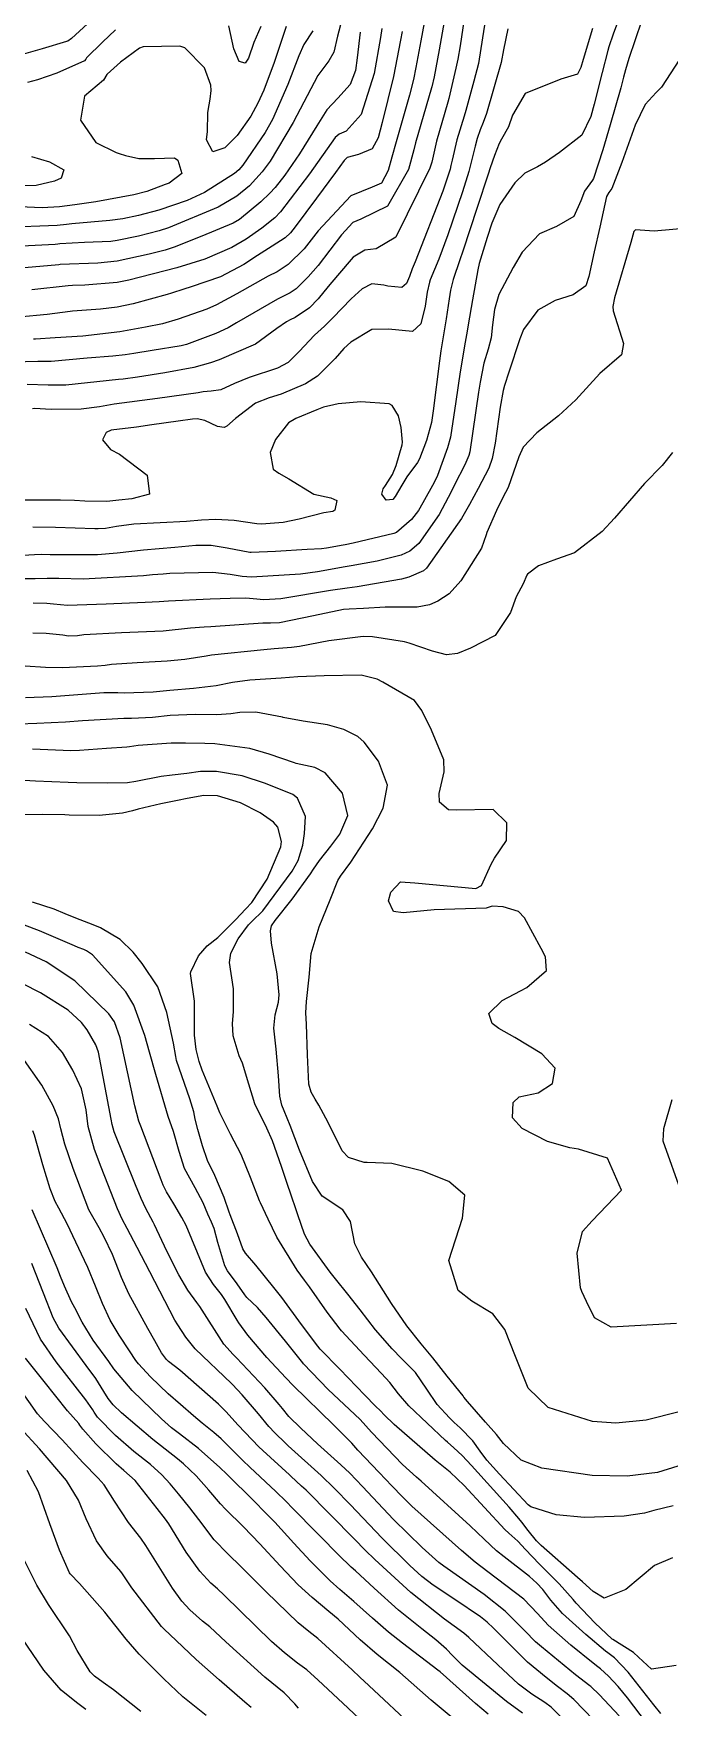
# Model space of a CAD drawing. Header units: feet. Extents: x 1313709 to 1317500, y 405869 to 411659.
# Drawn here: x 1315998.6 to 1316147.8, y 407965.1 to 408357.8 of the extents above; entities that cross this region are included whole.
import ezdxf

# ---------------------------------------------------------------- set-up
doc = ezdxf.new("R2010")
doc.units = ezdxf.units.FT
doc.layers.add('C-TOPO-MAJR', color=32, linetype='CONTINUOUS')

msp = doc.modelspace()

# ---------------------------------------------------------------- linework, layer by layer
at = {"layer": 'C-TOPO-MAJR'}
for points in [[(1316101.52, 408374.44), (1316098.63, 408354.89), (1316098.11, 408351.74), (1316097.68, 408349.63), (1316096.01, 408342.51), (1316095.77, 408341.71), (1316093.11, 408332.49), (1316092.01, 408327.62), (1316091.59, 408326.18), (1316083.61, 408309.99), (1316078.98, 408307.25), (1316076.32, 408306.98), (1316073.57, 408305.31), (1316069.93, 408300.99), (1316067.73, 408298.43), (1316065.34, 408295.56), (1316063.32, 408293.4), (1316059.97, 408291.18), (1316058.79, 408290.58), (1316057.97, 408290.15), (1316055.66, 408288.57), (1316050.68, 408284.92), (1316042.15, 408281.19), (1316040.11, 408280.5), (1316036.23, 408279.43), (1316029.43, 408278.16), (1316023.01, 408277.2), (1316019.64, 408276.73), (1316018.54, 408276.59), (1316006.21, 408275.3), (1316002, 408275.25), (1315997.09, 408275.43)], [(1316092.23, 408371.35), (1316089.41, 408356.1), (1316088.26, 408349.83), (1316087.7, 408347), (1316086.77, 408343.32), (1316083.63, 408332.38), (1316082.67, 408328.81), (1316081.78, 408325.61), (1316080.19, 408322.7), (1316078.06, 408321.71), (1316072.99, 408319.68), (1316065.39, 408311.49), (1316062.04, 408307.24), (1316058.35, 408303.57), (1316055.73, 408301.88), (1316053.65, 408300.83), (1316046.26, 408296.71), (1316041.49, 408294.1), (1316039.25, 408293.13), (1316032.5, 408290.73), (1316028.89, 408289.7), (1316024.87, 408288.86), (1316018.88, 408287.8), (1316010.14, 408286.8), (1316003.67, 408286.4), (1315999.03, 408286.11), (1315998.58, 408286.07)], [(1316072.6, 408367.59), (1316069.88, 408357.18), (1316069.01, 408353.41), (1316067.84, 408351.34), (1316065.27, 408347.93), (1316059.5, 408336.93), (1316054.11, 408327.84), (1316052.24, 408325.3), (1316049.28, 408322.08), (1316046.3, 408319.59), (1316041.93, 408317.05), (1316030.26, 408312.2), (1316028.06, 408311.49), (1316023.21, 408310.26), (1316018.23, 408309.19), (1316016.71, 408309.01), (1316010.59, 408308.74), (1316004.77, 408308.41), (1316004.34, 408308.35), (1316003.64, 408308.28), (1315995.84, 408307.9)], [(1316105.79, 408368.79), (1316103.15, 408351.75), (1316102.95, 408350.76), (1316101.85, 408346.62), (1316100, 408339.74), (1316099.58, 408338.42), (1316097.9, 408332.83), (1316096.79, 408328.08), (1316096.5, 408326.78), (1316096.31, 408325.99), (1316095.81, 408324.29), (1316094.57, 408320.83), (1316088.11, 408304.22), (1316087.43, 408302.57), (1316086.75, 408300.75), (1316086.1, 408299.15), (1316084.99, 408298.21), (1316081.68, 408298.54), (1316080.76, 408298.75), (1316077.97, 408299.03), (1316075.67, 408297.92), (1316073.11, 408295.52), (1316068.84, 408291.07), (1316066.82, 408289.09), (1316064.5, 408287.04), (1316060.87, 408283.2), (1316058.33, 408280.64), (1316055.82, 408279.28), (1316049.18, 408277.09), (1316045.71, 408275.65), (1316042.54, 408274.18), (1316040.24, 408273.89), (1316038.38, 408273.71), (1316037.18, 408273.48), (1316027.65, 408272.14), (1316017.49, 408270.8), (1316014.07, 408270.23), (1316009.77, 408269.68), (1316002.72, 408269.6), (1315998.86, 408269.81), (1315998.34, 408269.77)], [(1316095.39, 408363.22), (1316093.76, 408353.92), (1316092.56, 408347.62), (1316092.03, 408345.27), (1316091.95, 408345), (1316088.21, 408332.13), (1316087.81, 408330.51), (1316086.53, 408325.89), (1316081.66, 408317.24), (1316075.33, 408314.22), (1316073.51, 408313.47), (1316070.8, 408310.55), (1316065.33, 408303.37), (1316063.03, 408300.7), (1316060.17, 408297.86), (1316058.78, 408296.92), (1316055.84, 408295.44), (1316046.21, 408289.91), (1316044.25, 408288.73), (1316041.39, 408287.43), (1316034.5, 408284.86), (1316033.24, 408284.51), (1316026.39, 408283.41), (1316022.09, 408282.72), (1316020.11, 408282.4), (1316017.18, 408282.08), (1316011.15, 408281.59), (1316002.71, 408280.83), (1316001.3, 408280.81), (1315999.64, 408280.84), (1315993.84, 408280.67)], [(1316057.89, 408359.42), (1316055.08, 408351), (1316052.58, 408344.5), (1316051.18, 408341.47), (1316049.55, 408338.42), (1316046.39, 408333.86), (1316043.48, 408330.99), (1316040.67, 408330.01), (1316039.16, 408332.82), (1316039.37, 408334.83), (1316039.5, 408339.19), (1316039.54, 408339.71), (1316040.05, 408342.37), (1316040.28, 408344.43), (1316040.19, 408345.69), (1316038.67, 408349.76), (1316034.08, 408354.42), (1316032.9, 408354.85), (1316024.3, 408354.66), (1316023.46, 408354.34), (1316019, 408351.07), (1316015.88, 408348.23), (1316015.83, 408348.14), (1316015.05, 408346.87), (1316010.56, 408343.11), (1316009.62, 408337.43), (1316013.19, 408332.19), (1316017.97, 408329.86), (1316018.65, 408329.64), (1316020.18, 408329.13), (1316023.32, 408328.48), (1316027.01, 408328.44), (1316031.67, 408328.6), (1316032.41, 408328.05), (1316033.38, 408324.98), (1316030.42, 408322.7), (1316029.46, 408322.33), (1316025.19, 408320.73), (1316022.14, 408319.91), (1316013.23, 408318.26), (1316010.46, 408317.9), (1316008.28, 408317.6), (1316004.7, 408317.09), (1316000.66, 408316.89), (1315991.77, 408317.24)], [(1316141.23, 408360.65), (1316138.19, 408351.89), (1316137.42, 408349.25), (1316136.98, 408347.53), (1316136.32, 408345.02), (1316133.85, 408336.32), (1316132.11, 408330.47), (1316129.92, 408323.76), (1316129.7, 408323.39), (1316127.86, 408320.79), (1316127, 408318.53), (1316125.35, 408314.87), (1316121.23, 408312.51), (1316117.29, 408310.81), (1316113.24, 408306.5), (1316111.09, 408302.92), (1316107.71, 408296.54), (1316106.71, 408293.06), (1316106.27, 408289.44), (1316105.91, 408286.36), (1316105.23, 408283.72), (1316104.25, 408280.41), (1316103.33, 408276), (1316102.96, 408273.68), (1316100.91, 408259.67), (1316100.7, 408258.81), (1316099.79, 408256.61), (1316097.33, 408251.88), (1316096.53, 408250.3), (1316093.75, 408244.97), (1316088.96, 408238.18), (1316086.84, 408236.31), (1316084.83, 408235.43), (1316079.2, 408234.02), (1316073.1, 408232.9), (1316071.7, 408232.68), (1316065.17, 408231.5), (1316061.18, 408230.91), (1316049.69, 408230.23), (1316047.55, 408230.37), (1316044.76, 408230.83), (1316040.69, 408231.32), (1316030.59, 408231.09), (1316028.98, 408230.97), (1316026.51, 408230.77), (1316024.41, 408230.57), (1316010.22, 408229.8), (1316004.55, 408229.95), (1316001.8, 408229.93), (1315998.99, 408229.86), (1315994.13, 408229.86)], [(1316135.83, 408360.96), (1316134.57, 408357.6), (1316133.55, 408354.68), (1316133.29, 408353.8), (1316131.99, 408348.66), (1316130.09, 408341.23), (1316129.28, 408338.35), (1316127.2, 408333.93), (1316121.97, 408329.89), (1316118.68, 408327.59), (1316116.82, 408326.5), (1316113.86, 408324.99), (1316111.49, 408322.72), (1316108, 408317.64), (1316106.09, 408313.32), (1316105, 408309.93), (1316103.15, 408303.84), (1316102.77, 408302.36), (1316101.52, 408295.34), (1316100.55, 408289.47), (1316100.3, 408287.93), (1316099.86, 408285.4), (1316098.64, 408278.45), (1316097.64, 408271.44), (1316096.37, 408263.12), (1316095.72, 408260.56), (1316093.32, 408254.09), (1316092.53, 408252.47), (1316089.88, 408247.65), (1316088.87, 408245.85), (1316087.24, 408243.75), (1316083.71, 408240.76), (1316083.09, 408240.48), (1316073.58, 408238.21), (1316071.67, 408237.85), (1316071.23, 408237.78), (1316067.35, 408237.07), (1316066.17, 408236.91), (1316062.8, 408236.71), (1316055.39, 408236.27), (1316049.68, 408236.01), (1316049.31, 408236.03), (1316044.03, 408237.05), (1316040.23, 408237.68), (1316036.69, 408237.68), (1316031.75, 408237.22), (1316024.36, 408236.61), (1316018.22, 408235.87), (1316013.59, 408235.5), (1316011.6, 408235.49), (1316009.25, 408235.47), (1316002.49, 408235.5), (1316000.58, 408235.53), (1315998.81, 408235.49), (1315994.89, 408235.28)], [(1316012.23, 408360.9), (1316007.49, 408356.63), (1316006.66, 408356.02), (1316006.34, 408355.88), (1316000.6, 408354.17), (1315996.26, 408352.96)], [(1316109.86, 408358.87), (1316108.86, 408353.93), (1316108.3, 408350.97), (1316104.82, 408339.02), (1316104.07, 408336.92), (1316103.33, 408335.19), (1316102.63, 408333.18), (1316102.15, 408331.37), (1316101.21, 408327.62), (1316100.68, 408325.41), (1316099.25, 408320.61), (1316095.79, 408310.55), (1316093.64, 408304.83), (1316091.65, 408300), (1316091.45, 408299.41), (1316090.95, 408297.07), (1316090.43, 408293.81), (1316089.44, 408289.71), (1316087.45, 408287.9), (1316081.83, 408288.42), (1316077.94, 408288.36), (1316073, 408285.37), (1316071.42, 408283.85), (1316069.31, 408281.52), (1316065.21, 408277.4), (1316062.39, 408275.58), (1316056.68, 408273.14), (1316053.85, 408272.34), (1316050.64, 408271.07), (1316045.94, 408267.44), (1316043.97, 408265.63), (1316043.32, 408265.36), (1316041.72, 408265.55), (1316038.79, 408267), (1316036.98, 408267.4), (1316035.85, 408267.28), (1316032.49, 408266.86), (1316026.35, 408266), (1316022.75, 408265.4), (1316016.78, 408264.69), (1316015.63, 408264.22), (1316014.78, 408262.48), (1316016.63, 408260.22), (1316018.75, 408259.08), (1316025.22, 408254.17), (1316025.81, 408249.75), (1316021.65, 408248.62), (1316018.61, 408248.31), (1316015.81, 408247.99), (1316010.6, 408248.04), (1316008.2, 408248.19), (1316004.96, 408248.27), (1315996.33, 408248.3)], [(1316080.32, 408358.94), (1316080, 408356.86), (1316078.49, 408348.41), (1316075.41, 408338.81), (1316071.89, 408334.91), (1316070.27, 408334.14), (1316069.35, 408333.39), (1316063.35, 408324.84), (1316056.56, 408315.93), (1316055.23, 408314.57), (1316052.17, 408312.15), (1316048.5, 408309.55), (1316045.12, 408307.56), (1316038.75, 408304.86), (1316032.2, 408302.85), (1316020.98, 408299.9), (1316018.21, 408299.39), (1316010.61, 408298.78), (1316007.71, 408298.64), (1316006.75, 408298.57), (1315998.19, 408297.65)], [(1316129.71, 408358.92), (1316127.49, 408351.7), (1316126.98, 408349.79), (1316126.21, 408348.22), (1316122.28, 408347.08), (1316113.89, 408343.72), (1316110.95, 408338.64), (1316109.99, 408335.89), (1316108.37, 408332.98), (1316107.84, 408332.01), (1316106.71, 408329.15), (1316105.69, 408326.26), (1316105.23, 408324.8), (1316102.69, 408316.95), (1316099.32, 408306.75), (1316098.61, 408304.72), (1316096.99, 408300.1), (1316096.37, 408297.59), (1316096.05, 408295.54), (1316095.35, 408290.88), (1316094.14, 408283.32), (1316093.8, 408280.99), (1316092.37, 408269.23), (1316091.91, 408266.5), (1316090.76, 408262.3), (1316089.16, 408257.98), (1316088.68, 408257.13), (1316086.19, 408253.81), (1316084.95, 408251.81), (1316083.45, 408249.14), (1316082.84, 408248.43), (1316081.34, 408248.29), (1316080.28, 408249.74), (1316080.59, 408250.98), (1316081.17, 408251.73), (1316082.78, 408254.33), (1316083.66, 408256.44), (1316085.05, 408261.28), (1316085.12, 408261.9), (1316084.8, 408265.36), (1316084.22, 408268.11), (1316082.71, 408270.48), (1316082.04, 408270.9), (1316075.38, 408271.39), (1316070.07, 408270.91), (1316069, 408270.71), (1316066.59, 408270.09), (1316065.06, 408269.5), (1316060.14, 408267.47), (1316058.4, 408266.43), (1316055.39, 408262.54), (1316054.08, 408259.52), (1316054.79, 408255.57), (1316056.15, 408254.63), (1316058.48, 408253.35), (1316064.38, 408249.75), (1316068.32, 408248.82), (1316069.73, 408248.22), (1316069.29, 408245.99), (1316068.82, 408245.65), (1316066.66, 408245.31), (1316060.93, 408243.86), (1316057.18, 408243.06), (1316052.05, 408242.67), (1316050.96, 408242.75), (1316045.64, 408243.52), (1316041.38, 408243.78), (1316038.02, 408243.58), (1316034.45, 408243.29), (1316022.12, 408242.69), (1316018.1, 408242.12), (1316015.47, 408241.64), (1316013.74, 408241.58), (1316012.95, 408241.62), (1316003.72, 408241.86), (1315998.45, 408241.94)], [(1316051.94, 408359.44), (1316050.3, 408355.66), (1316049.03, 408351.96), (1316048.26, 408350.86), (1316046.84, 408351.19), (1316045.58, 408354.17), (1316044.42, 408359.56)], [(1316064.08, 408358.39), (1316062.03, 408355.21), (1316060.84, 408352.54), (1316058.23, 408345.8), (1316054.68, 408337.61), (1316052.95, 408334.56), (1316047.7, 408326.93), (1316046.72, 408325.81), (1316045.7, 408324.96), (1316038.68, 408320.52), (1316034.6, 408318.62), (1316027.99, 408316.33), (1316023.19, 408315.07), (1316019.53, 408314.33), (1316016.49, 408313.89), (1316007.61, 408313.14), (1316006.31, 408312.98), (1316004.18, 408312.73), (1315991.88, 408312.31)], [(1316085.04, 408358.29), (1316084.67, 408356.2), (1316083.03, 408347.72), (1316080.39, 408336.87), (1316079.4, 408333.27), (1316078.06, 408330.73), (1316074.83, 408329.38), (1316072.16, 408328.67), (1316071.45, 408328.02), (1316069.4, 408325.14), (1316064.96, 408319.16), (1316059.97, 408312.43), (1316058.84, 408311), (1316057.6, 408309.86), (1316054.58, 408307.89), (1316051.17, 408305.68), (1316047.92, 408303.58), (1316042.42, 408300.73), (1316035.57, 408298.36), (1316033.83, 408297.83), (1316030.97, 408296.85), (1316029.94, 408296.53), (1316021.95, 408294.4), (1316018.21, 408293.59), (1316014.29, 408293.11), (1316007.74, 408292.62), (1316007.17, 408292.55), (1316001.84, 408291.9), (1315995.13, 408291.2)], [(1316075.25, 408358.08), (1316074.54, 408352.1), (1316074.09, 408349.09), (1316072.85, 408345.82), (1316070.01, 408342.64), (1316067.37, 408339.87), (1316065.07, 408336.15), (1316061.01, 408329.57), (1316057.52, 408324.55), (1316055.3, 408321.69), (1316054.05, 408320.32), (1316051.9, 408318.26), (1316046.91, 408314.16), (1316045.44, 408313.31), (1316038.08, 408310.26), (1316031.58, 408307.64), (1316029.46, 408306.95), (1316025.74, 408305.99), (1316018.22, 408304.4), (1316013.67, 408303.91), (1316004.84, 408303.57), (1316004.52, 408303.55), (1315996.5, 408302.81)], [(1316017.81, 408358.65), (1316014.75, 408355.72), (1316011.06, 408352.04), (1316010.87, 408351.75), (1316010.55, 408351.41), (1316004.05, 408348.45), (1315999.5, 408346.92), (1315997.22, 408346.28)], [(1316150.09, 408351.68), (1316145.85, 408345.22), (1316144.64, 408343.96), (1316142.07, 408341.13), (1316139.68, 408336.25), (1316136.62, 408327.54), (1316134.23, 408321.4), (1316133.52, 408320.45), (1316132.96, 408319.56), (1316131.43, 408312.36), (1316130.09, 408306.6), (1316128.88, 408300.77), (1316128.11, 408298.56), (1316125.13, 408296.46), (1316120.94, 408295.16), (1316116.87, 408292.86), (1316113.49, 408288.37), (1316112.66, 408286.16), (1316110.08, 408278.31), (1316109.03, 408275.23), (1316108.73, 408274.04), (1316108.08, 408270.11), (1316106.85, 408261.71), (1316106.18, 408258.11), (1316105.36, 408255.8), (1316102.9, 408251.08), (1316100.88, 408247.3), (1316098.97, 408244.04), (1316090.77, 408232.36), (1316090.05, 408231.74), (1316086.61, 408230.28), (1316084.88, 408229.78), (1316074.52, 408227.95), (1316072.16, 408227.65), (1316068.23, 408227.09), (1316056.59, 408225.13), (1316052.59, 408224.91), (1316050.14, 408225.16), (1316048.37, 408225.3), (1316044.7, 408225.22), (1316040.02, 408225.12), (1316030.23, 408224.6), (1316028.06, 408224.44), (1316024.81, 408224.28), (1316015.65, 408223.93), (1316006.56, 408223.61), (1316003.28, 408223.88), (1316001.75, 408224.08), (1315998.49, 408224.13)], [(1315998.14, 408328.91), (1316002.35, 408327.66), (1316005.74, 408325.79), (1316005.12, 408323.83), (1316003.56, 408323.14), (1315999.21, 408322.14), (1315994.7, 408322.07)], [(1316152.05, 408312.1), (1316144.17, 408311.4), (1316139.76, 408311.72), (1316139.4, 408311.35), (1316138.72, 408308.77), (1316134.89, 408295.74), (1316134.45, 408293.76), (1316134.55, 408292.75), (1316137, 408285.03), (1316136.49, 408282.38), (1316131.44, 408278.03), (1316125.76, 408271.84), (1316121.73, 408268.13), (1316116.63, 408264.11), (1316113.44, 408260.77), (1316112.39, 408258.46), (1316109.91, 408251.3), (1316109.31, 408250.07), (1316107.87, 408247.38), (1316107.17, 408245.89), (1316104.95, 408240.76), (1316104.75, 408240.15), (1316103.63, 408237.05), (1316098.81, 408229.36), (1316096.08, 408226.31), (1316093.46, 408224.65), (1316091.46, 408223.78), (1316088.6, 408223.24), (1316081.08, 408223.23), (1316075.98, 408222.92), (1316072.61, 408222.75), (1316071.32, 408222.63), (1316064.24, 408221.21), (1316056.29, 408219.54), (1316054.21, 408219.46), (1316052.4, 408219.49), (1316040.2, 408218.58), (1316038.61, 408218.5), (1316035.4, 408218.25), (1316029, 408217.61), (1316019.26, 408217.15), (1316010.39, 408216.68), (1316008.89, 408216.48), (1316006.84, 408216.44), (1316005.45, 408216.61), (1316001.6, 408217.03), (1315998.43, 408217.11)], [(1316148.43, 408259.52), (1316146.03, 408256.43), (1316141.9, 408252.23), (1316134.9, 408244.12), (1316131.98, 408240.94), (1316125.48, 408235.94), (1316121.29, 408234.45), (1316117, 408232.94), (1316114.45, 408230.97), (1316114.31, 408230.7), (1316113.43, 408228.7), (1316111.81, 408225.64), (1316110.46, 408221.94), (1316106.86, 408216.55), (1316101.07, 408213.6), (1316098.07, 408212.3), (1316095.44, 408212.04), (1316092.16, 408212.92), (1316086.71, 408214.77), (1316085.62, 408215.04), (1316078.08, 408216.21), (1316075.93, 408216.3), (1316067.85, 408215.27), (1316060.99, 408213.96), (1316059.08, 408213.73), (1316055.08, 408213.4), (1316052.62, 408213.17), (1316040.38, 408211.92), (1316039.06, 408211.73), (1316034.1, 408210.96), (1316029.98, 408210.52), (1316022.91, 408210.18), (1316016.87, 408209.76), (1316015.4, 408209.55), (1316013.57, 408209.33), (1316005.39, 408208.94), (1316001.43, 408209.03), (1315991.89, 408209.7)], [(1316149.37, 408055.12), (1316134.07, 408054.29), (1316130.18, 408056.51), (1316128.3, 408060.31), (1316127.22, 408062.64), (1316126.86, 408063.52), (1316126.07, 408071.62), (1316127.35, 408076.76), (1316129.64, 408079.28), (1316136.54, 408086.46), (1316133.19, 408093.97), (1316126.43, 408096.06), (1316124.37, 408096.34), (1316119.18, 408097.88), (1316113.17, 408100.87), (1316110.92, 408103.41), (1316111.09, 408107.03), (1316112.5, 408108.31), (1316116.94, 408109.26), (1316120.35, 408111.49), (1316120.96, 408115.06), (1316117.81, 408118.42), (1316111.51, 408122.24), (1316107.76, 408124.37), (1316106.17, 408125.53), (1316105.42, 408127.9), (1316108.51, 408130.95), (1316112.81, 408133.23), (1316114.29, 408133.97), (1316118.94, 408137.95), (1316118.7, 408141.15), (1316117.69, 408143.13), (1316113.79, 408150.33), (1316112.37, 408151.79), (1316108.77, 408152.9), (1316106.15, 408153.05), (1316105.47, 408152.86), (1316104.73, 408152.6), (1316092.56, 408152.22), (1316085.31, 408151.47), (1316083.01, 408151.8), (1316081.89, 408154.28), (1316082.41, 408156.38), (1316084.7, 408158.75), (1316088, 408158.55), (1316102.35, 408157.18), (1316103.65, 408157.88), (1316105.91, 408162.94), (1316106.71, 408164.34), (1316109.55, 408168.49), (1316109.62, 408172.58), (1316106.41, 408175.72), (1316097.74, 408175.58), (1316095.93, 408175.64), (1316093.8, 408177.47), (1316093.72, 408179.48), (1316094.94, 408184.55), (1316094.86, 408187.37), (1316091.94, 408194.35), (1316089.69, 408198.98), (1316087.96, 408201.28), (1316080.55, 408205.61), (1316079.19, 408206.32), (1316075.46, 408207.28), (1316066.77, 408207.13), (1316060.6, 408206.83), (1316056.69, 408206.58), (1316049.34, 408206.05), (1316045.25, 408205.53), (1316041.41, 408204.78), (1316036.12, 408204.11), (1316030.55, 408203.66), (1316026.66, 408203.25), (1316019.84, 408203.05), (1316018.39, 408203.14), (1316015.13, 408203.12), (1316002.87, 408202.14), (1315996.72, 408201.96)], [(1316150.01, 408034.45), (1316142.32, 408032.46), (1316135.16, 408031.8), (1316129.69, 408032.13), (1316119.33, 408035.47), (1316114.62, 408040.01), (1316111.63, 408047.44), (1316109.16, 408053.77), (1316106.34, 408057.41), (1316101.43, 408060.42), (1316098.2, 408062.91), (1316095.99, 408069.9), (1316099.22, 408079.85), (1316099.73, 408085.27), (1316095.98, 408088.45), (1316089.93, 408090.91), (1316082.65, 408092.69), (1316076.89, 408092.91), (1316076.17, 408092.95), (1316072.47, 408094.11), (1316070.97, 408095.66), (1316067.72, 408102.3), (1316065.48, 408106.39), (1316064.67, 408107.75), (1316063.73, 408109.42), (1316063.18, 408111.29), (1316062.84, 408118.18), (1316062.62, 408125.38), (1316062.44, 408128.04), (1316062.64, 408130.7), (1316063.24, 408136.42), (1316063.75, 408141.98), (1316065.56, 408148.23), (1316068.21, 408154.56), (1316069.97, 408159.08), (1316070.59, 408160.11), (1316073.04, 408163.36), (1316078.13, 408171.21), (1316080.6, 408176.05), (1316081.6, 408181.47), (1316079.49, 408187.06), (1316076.16, 408191.57), (1316074.69, 408192.87), (1316071.36, 408194.52), (1316067.52, 408195.6), (1316061.87, 408196.43), (1316057.18, 408197.35), (1316056.96, 408197.41), (1316050.71, 408198.58), (1316047, 408198.5), (1316044.87, 408198.17), (1316041.57, 408197.91), (1316036.52, 408198.01), (1316030.68, 408197.83), (1316026.5, 408197.34), (1316021.57, 408197.11), (1316019.81, 408197.12), (1316010.11, 408196.53), (1316006.08, 408196.22), (1315999.39, 408195.88), (1315991.1, 408195.59)], [(1316149.73, 408021.7), (1316144.93, 408020.24), (1316137.83, 408019.35), (1316129.63, 408019.49), (1316117.8, 408021.22), (1316112.98, 408023.06), (1316108.82, 408027.01), (1316107.15, 408029.11), (1316104.63, 408032), (1316100.36, 408036.85), (1316099.55, 408037.89), (1316099.34, 408038.16), (1316095.65, 408042.77), (1316092.26, 408047.08), (1316089.54, 408050.36), (1316086.19, 408054.62), (1316082.56, 408059.87), (1316079.78, 408064.27), (1316077.86, 408067.31), (1316075.51, 408070.68), (1316073.98, 408073.82), (1316072.98, 408079.12), (1316071.17, 408081.79), (1316066.32, 408085.04), (1316064.02, 408088.49), (1316061.01, 408095.82), (1316058.79, 408101.62), (1316057.4, 408105.08), (1316056.87, 408106.39), (1316056.4, 408108.49), (1316056.09, 408113.27), (1316055.53, 408119.5), (1316055, 408124.43), (1316055.3, 408127.56), (1316056.02, 408130.55), (1316056.21, 408132.3), (1316055.71, 408137.2), (1316054.38, 408144.39), (1316054.22, 408147.27), (1316054.42, 408148.42), (1316055.24, 408149.72), (1316059.24, 408154.73), (1316063.6, 408160.65), (1316064.3, 408161.72), (1316065.67, 408163.8), (1316068.35, 408167.13), (1316070.48, 408169.97), (1316072.33, 408174.3), (1316071.04, 408179.6), (1316066.98, 408184.34), (1316064.59, 408185.6), (1316060.23, 408186.53), (1316059.78, 408186.65), (1316053.88, 408188.73), (1316049.32, 408190.04), (1316041.1, 408191.12), (1316038.77, 408191.2), (1316034.26, 408191.32), (1316030.87, 408191.3), (1316023.15, 408190.75), (1316021.14, 408190.45), (1316020.51, 408190.37), (1316015.74, 408190.05), (1316009.35, 408189.55), (1316007.34, 408189.53), (1315998.4, 408189.87)], [(1316148.66, 408012.35), (1316144.08, 408011.25), (1316141.86, 408010.64), (1316137.15, 408009.96), (1316127.82, 408009.62), (1316121.19, 408010.25), (1316118.43, 408011.15), (1316115.25, 408012.18), (1316114.6, 408012.63), (1316107.87, 408019.84), (1316104.93, 408023.07), (1316103.33, 408025.23), (1316101.63, 408027.67), (1316098.65, 408030.66), (1316097.27, 408031.95), (1316096.14, 408033.06), (1316093.25, 408036.16), (1316090.84, 408039.74), (1316088.16, 408043.64), (1316084.94, 408046.98), (1316082.72, 408049.18), (1316078.84, 408053.67), (1316075.21, 408058.33), (1316072.35, 408062.02), (1316069.42, 408065.6), (1316068.14, 408067.2), (1316063.4, 408073.78), (1316062.16, 408076.08), (1316060.6, 408080.64), (1316058.67, 408086.42), (1316058.52, 408086.86), (1316056.79, 408091.96), (1316054.67, 408098), (1316053.31, 408100.98), (1316050.5, 408106.7), (1316049.13, 408111.31), (1316047.58, 408116.24), (1316046.84, 408117.95), (1316045.41, 408122.66), (1316045.24, 408125.55), (1316045.54, 408128.24), (1316045.51, 408133.7), (1316044.55, 408139.81), (1316044.9, 408142.03), (1316046.62, 408145.36), (1316049.02, 408148.66), (1316049.82, 408149.47), (1316052.35, 408151.95), (1316059.26, 408161.26), (1316060.68, 408163.79), (1316061.73, 408167.36), (1316062.13, 408170.09), (1316062.4, 408174.1), (1316060.55, 408178.43), (1316059.44, 408179.25), (1316052.98, 408181.86), (1316047.54, 408183.67), (1316041.54, 408184.69), (1316037.77, 408184.63), (1316034.58, 408184.15), (1316031.11, 408183.76), (1316028.51, 408183.47), (1316022.57, 408182.28), (1316020.64, 408182.02), (1316015.97, 408181.9), (1316008.74, 408182), (1316006.73, 408182.08), (1315999.04, 408182.4), (1315991.25, 408182.83)], [(1316148.46, 408000.21), (1316144.28, 407998.35), (1316137.51, 407992.74), (1316132.42, 407990.74), (1316129.82, 407992.31), (1316127.34, 407994.55), (1316126.17, 407995.58), (1316117.68, 408003.07), (1316116.58, 408004.21), (1316114.62, 408006.6), (1316113.15, 408008.52), (1316112.46, 408009.43), (1316110.18, 408012.06), (1316101.32, 408021.86), (1316099.15, 408024.18), (1316097.16, 408026), (1316095.66, 408027.34), (1316095.26, 408027.7), (1316086.63, 408035.84), (1316084.23, 408038.67), (1316082.15, 408041.31), (1316080.22, 408043.41), (1316076.16, 408047.72), (1316070.86, 408053.45), (1316070.5, 408053.86), (1316067.47, 408057.79), (1316063.35, 408063.76), (1316062.16, 408065.33), (1316060.4, 408067.64), (1316055.63, 408075.39), (1316053.67, 408079.62), (1316051.83, 408083.49), (1316051.6, 408083.96), (1316049.48, 408089.42), (1316047.28, 408094.84), (1316044.83, 408099.58), (1316042.27, 408104.6), (1316041.65, 408106.17), (1316038.18, 408114.62), (1316037.43, 408116.59), (1316036.75, 408119.45), (1316036.39, 408122.82), (1316036.36, 408125.89), (1316036.34, 408130.81), (1316035.44, 408137.3), (1316035.46, 408137.69), (1316037.31, 408141.38), (1316039.34, 408143.78), (1316041.85, 408145.71), (1316046.09, 408149.91), (1316048.3, 408152.37), (1316049.77, 408153.95), (1316053.4, 408159.36), (1316056.61, 408167.01), (1316056.77, 408168.24), (1316055.87, 408171.56), (1316054.92, 408172.79), (1316051.76, 408174.99), (1316047.11, 408177.34), (1316041.77, 408178.98), (1316038.57, 408179.05), (1316034.67, 408178.34), (1316032.36, 408177.88), (1316028.48, 408177.06), (1316023.11, 408175.78), (1316021.78, 408175.45), (1316019.49, 408174.9), (1316014, 408174.31), (1316006.93, 408174.4), (1316005.98, 408174.45), (1316000.63, 408174.59), (1315993.54, 408174.49)], [(1316149.32, 407974.93), (1316143.54, 407974.09), (1316140.5, 407976.89), (1316139.33, 407977.95), (1316134.47, 407981.02), (1316134.29, 407981.14), (1316130.25, 407984.97), (1316125.91, 407989.53), (1316125.16, 407990.4), (1316121.9, 407994.08), (1316117.17, 407998.78), (1316113.97, 408002.17), (1316112.19, 408004.08), (1316110.06, 408005.94), (1316109.13, 408006.8), (1316099.6, 408017.16), (1316096.3, 408020.25), (1316092.84, 408023.09), (1316083.17, 408031.43), (1316080.87, 408033.74), (1316079.96, 408034.64), (1316078.78, 408035.77), (1316076.33, 408038.31), (1316070.41, 408044.42), (1316065.84, 408049.17), (1316065.25, 408049.86), (1316061.47, 408054.89), (1316056.87, 408061.24), (1316054.93, 408063.62), (1316050.72, 408068.81), (1316048.32, 408071.69), (1316047.72, 408072.68), (1316046.43, 408076.19), (1316044.71, 408080.67), (1316044.48, 408081.27), (1316043.35, 408084.71), (1316041.09, 408089.88), (1316039.37, 408093.43), (1316038.27, 408096.87), (1316037.1, 408100.64), (1316036.49, 408103.11), (1316036.19, 408104.84), (1316035.27, 408107.84), (1316032.16, 408116.86), (1316031.95, 408117.82), (1316031.47, 408120.9), (1316029.87, 408128.09), (1316027.74, 408134.14), (1316024.06, 408139.62), (1316021.94, 408142.27), (1316018.94, 408145.22), (1316014.32, 408147.95), (1316012.61, 408148.67), (1316008.52, 408150.26), (1316006.06, 408151.29), (1316003.47, 408152.35), (1315998.34, 408154.02)], [(1316145.72, 407963.68), (1316144.1, 407965.66), (1316138.07, 407973.37), (1316134.84, 407976.71), (1316133.26, 407977.87), (1316132.72, 407978.27), (1316128.16, 407982.16), (1316122.65, 407987.09), (1316119.96, 407990.28), (1316118.04, 407992.73), (1316116.62, 407994.23), (1316114.93, 407995.78), (1316108.98, 408000.39), (1316107.16, 408001.82), (1316104.26, 408004.53), (1316101.03, 408007.72), (1316089.51, 408018.15), (1316088.39, 408019.11), (1316085.13, 408022.07), (1316077.85, 408029.69), (1316075.2, 408032.61), (1316073.94, 408033.84), (1316067.74, 408039.7), (1316061.95, 408045.73), (1316061.75, 408045.95), (1316057.72, 408051), (1316053.17, 408056.6), (1316051.14, 408058.89), (1316048.66, 408061.28), (1316048.16, 408061.88), (1316046.4, 408064.5), (1316044.13, 408067.5), (1316043.48, 408068.65), (1316041.82, 408074.19), (1316040.95, 408077.42), (1316040.33, 408078.93), (1316039.47, 408080.81), (1316038.4, 408083.46), (1316036.51, 408086.96), (1316034.05, 408091.53), (1316032.76, 408095.52), (1316031.42, 408100.17), (1316030.21, 408103.7), (1316027.27, 408113.58), (1316025.84, 408118.81), (1316024.68, 408122.74), (1316022.14, 408129.8), (1316020.28, 408133), (1316012.42, 408141.64), (1316011, 408142.62), (1316010.43, 408142.86), (1316009.07, 408143.39), (1316008.24, 408143.74), (1316000.03, 408147.24), (1315992.96, 408149.94)], [(1316142.4, 407961.51), (1316137.89, 407967.32), (1316135.75, 407970.01), (1316133.46, 407972.46), (1316131.54, 407974.18), (1316130.98, 407974.6), (1316129.87, 407975.44), (1316124.64, 407979.7), (1316119.31, 407984.41), (1316116.82, 407987.15), (1316113.63, 407990.45), (1316105.19, 407996.93), (1316102.2, 407999.19), (1316098.99, 408001.91), (1316087.36, 408012.32), (1316085.11, 408014.48), (1316082.66, 408017.04), (1316079.65, 408020.19), (1316074.7, 408025.47), (1316073.22, 408027.09), (1316068.97, 408031.37), (1316059.52, 408040.59), (1316057.77, 408042.39), (1316053.34, 408047.17), (1316048.83, 408052.4), (1316046.78, 408055.28), (1316046.36, 408055.96), (1316043.49, 408060.77), (1316042.68, 408061.96), (1316040.81, 408064.31), (1316038.97, 408067.17), (1316037.07, 408071.76), (1316034.38, 408078.14), (1316033.36, 408080), (1316031.53, 408083.2), (1316029.82, 408086.08), (1316029.03, 408087.62), (1316028.55, 408088.87), (1316023.77, 408101.42), (1316023.33, 408102.64), (1316022.4, 408106.19), (1316018.96, 408122.21), (1316017.58, 408125.91), (1316016.27, 408127.82), (1316008.33, 408135.53), (1316001.56, 408140.04), (1315996.69, 408142.29)], [(1316135.93, 407963.09), (1316131.35, 407968.08), (1316129.28, 407970), (1316129.1, 407970.14), (1316125.72, 407972.76), (1316117.74, 407979.28), (1316116.32, 407980.51), (1316113.84, 407983.02), (1316109.19, 407987.71), (1316104.33, 407991.58), (1316094.83, 407998.2), (1316093.68, 407999.1), (1316089.77, 408002.64), (1316083.01, 408009.19), (1316075.77, 408016.89), (1316072.76, 408020.05), (1316070.7, 408022.01), (1316065.2, 408026.94), (1316061.28, 408030.57), (1316058.49, 408033.37), (1316056.96, 408035.2), (1316056.24, 408036.12), (1316052.86, 408040.05), (1316046.21, 408047.08), (1316045.4, 408047.89), (1316043.27, 408050.34), (1316037.57, 408059.12), (1316036.91, 408060.07), (1316034.77, 408063), (1316032.68, 408066.59), (1316029.9, 408072.12), (1316026.95, 408078.31), (1316026.63, 408078.93), (1316024.91, 408082.1), (1316023.82, 408084.48), (1316022.49, 408087.71), (1316017.54, 408100.14), (1316017.05, 408101.85), (1316016.83, 408103.13), (1316013.84, 408118.84), (1316013.25, 408120.56), (1316011.21, 408124.05), (1316009.88, 408125.8), (1316006.75, 408128.64), (1316000.23, 408132.72), (1315996.09, 408134.81)], [(1316132.31, 407959.76), (1316125.3, 407966.94), (1316123.74, 407968.29), (1316121.49, 407970.03), (1316118.84, 407972.08), (1316114.42, 407975.73), (1316106.45, 407983.65), (1316104.99, 407985.11), (1316103.47, 407986.31), (1316097.42, 407990.39), (1316092.31, 407993.81), (1316089.7, 407995.82), (1316086.84, 407998.39), (1316080.26, 408004.86), (1316072.94, 408012.6), (1316069.14, 408016.56), (1316066.04, 408019.49), (1316058.36, 408026.42), (1316057.38, 408027.37), (1316055.51, 408029.21), (1316055.23, 408029.48), (1316053.82, 408031), (1316051.34, 408033.95), (1316047.51, 408038.44), (1316045.29, 408040.84), (1316045.02, 408041.11), (1316036.5, 408049.25), (1316034.34, 408051.95), (1316032.43, 408054.84), (1316031.78, 408055.92), (1316025.91, 408067.29), (1316022.92, 408073.01), (1316020.57, 408077.41), (1316019.43, 408079.6), (1316018.32, 408082.08), (1316014.46, 408091.85), (1316012.9, 408095.96), (1316011.44, 408101.36), (1316010.92, 408105.26), (1316009.84, 408110.18), (1316007.8, 408114.6), (1316005.41, 408118.7), (1316002.13, 408122.49), (1315997.64, 408125.27)], [(1316122.16, 407962.99), (1316120.01, 407965.12), (1316118.51, 407966.26), (1316115.47, 407968.17), (1316112.35, 407970.54), (1316107.51, 407975.06), (1316100.7, 407981.52), (1316099.53, 407982.51), (1316095, 407985.83), (1316087.06, 407992.04), (1316078.63, 407999.76), (1316076.4, 408002), (1316073.87, 408004.58), (1316062.52, 408016.05), (1316061.49, 408017.02), (1316058.93, 408019.33), (1316058.6, 408019.63), (1316052.4, 408025.34), (1316051.46, 408026.25), (1316046.6, 408031.34), (1316043.74, 408034.49), (1316041.96, 408036.27), (1316032.93, 408044.23), (1316030.28, 408046.28), (1316029.78, 408046.7), (1316028.65, 408048.26), (1316027.08, 408051.06), (1316025.39, 408053.96), (1316020.97, 408062.12), (1316019.21, 408065.96), (1316017.12, 408071.33), (1316015.2, 408075.45), (1316013.99, 408077.63), (1316011.85, 408081.3), (1316011.59, 408081.83), (1316007.91, 408091.5), (1316005.93, 408097.21), (1316005.03, 408100.81), (1316004.49, 408103.2), (1316003.24, 408106.25), (1316000.58, 408111.07), (1315995.9, 408117.6)], [(1316148.28, 408107.63), (1316146.35, 408100.86), (1316146.17, 408098.03), (1316150.69, 408085.49)], [(1316113.29, 407963.73), (1316109.55, 407966.51), (1316099.1, 407975.04), (1316096.83, 407977.28), (1316095.46, 407978.74), (1316092.97, 407980.94), (1316089.68, 407983.49), (1316084.21, 407987.94), (1316078.52, 407993.07), (1316074.14, 407997.13), (1316073.11, 407998.02), (1316072.38, 407998.66), (1316070.86, 408000.16), (1316059.36, 408011.81), (1316057.87, 408013.37), (1316055.46, 408015.77), (1316049.3, 408021.47), (1316047.7, 408023.01), (1316042.58, 408028.12), (1316040.89, 408029.61), (1316038.13, 408031.79), (1316036.1, 408033.49), (1316033.06, 408036.14), (1316030.16, 408038.64), (1316026, 408042.63), (1316023.19, 408045.67), (1316022.59, 408046.45), (1316021.1, 408048.76), (1316018.71, 408052.4), (1316016.6, 408055.95), (1316014.79, 408059.82), (1316013.1, 408063.93), (1316011.31, 408068.3), (1316010.55, 408069.97), (1316006.47, 408078.54), (1316004.52, 408082.21), (1316003.7, 408083.79), (1316002.53, 408086.74), (1316000.78, 408092.4), (1315998.83, 408099.36), (1315998.41, 408100.32)], [(1316105.25, 407963.54), (1316102.23, 407966.02), (1316093.94, 407973.41), (1316093.44, 407973.83), (1316085.16, 407980.13), (1316081.88, 407982.75), (1316078.09, 407986.02), (1316073.7, 407989.97), (1316070.48, 407992.77), (1316068.21, 407994.8), (1316063.52, 407999.48), (1316059.68, 408003.64), (1316055.2, 408008.52), (1316048.09, 408015.74), (1316046.18, 408017.58), (1316043.92, 408019.78), (1316042.27, 408021.39), (1316037.27, 408025.83), (1316032.87, 408029.25), (1316030.98, 408030.72), (1316028.62, 408032.76), (1316021.76, 408039.45), (1316017.47, 408044.53), (1316016.24, 408046.22), (1316012.62, 408051.28), (1316010.01, 408055.5), (1316008.28, 408058.83), (1316007.52, 408060.24), (1316005.84, 408063.89), (1316004.91, 408066.22), (1316004.11, 408068.18), (1315998.32, 408081.84)], [(1316097.51, 407962.13), (1316091.86, 407966.79), (1316084.48, 407973.29), (1316079.22, 407977.54), (1316075.19, 407980.96), (1316070.02, 407985.79), (1316067.9, 407987.62), (1316063.93, 407990.84), (1316060.68, 407993.87), (1316056.45, 407998.31), (1316051.68, 408003.49), (1316047.84, 408007.44), (1316043.59, 408011.59), (1316042.45, 408012.82), (1316039.75, 408016.06), (1316036.77, 408019.41), (1316033.81, 408022.22), (1316032.36, 408023.39), (1316026.6, 408027.96), (1316019.26, 408034.2), (1316017.29, 408036.08), (1316016.09, 408037.56), (1316015.06, 408039.24), (1316013.21, 408042.23), (1316010.97, 408045.3), (1316004.55, 408054.03), (1316003.24, 408056.46), (1316000.94, 408062.27), (1315998.2, 408069.26)], [(1316087.98, 407960.21), (1316077.25, 407970.22), (1316075.17, 407972.17), (1316073.33, 407973.91), (1316065.29, 407981.25), (1316063.15, 407982.93), (1316060.68, 407984.93), (1316053.17, 407992.18), (1316048.92, 407996.45), (1316047.32, 407998.09), (1316044.15, 408001.15), (1316040.96, 408004.43), (1316037.35, 408009.19), (1316035.26, 408011.95), (1316032.57, 408015.16), (1316030.63, 408017.56), (1316028.73, 408019.69), (1316026.01, 408022.06), (1316022.13, 408025.14), (1316017.84, 408028.88), (1316013.61, 408033.19), (1316012.8, 408034.35), (1316012.48, 408034.91), (1316010.9, 408037.26), (1316003.9, 408046.14), (1316000.24, 408051.51), (1315996.77, 408058.68)], [(1316077.59, 407960.03), (1316071.12, 407966.12), (1316065.38, 407971.5), (1316062.68, 407973.88), (1316060.55, 407975.5), (1316057.46, 407977.86), (1316054.45, 407980.59), (1316043.35, 407991.4), (1316041.72, 407992.88), (1316040.22, 407994.23), (1316037.61, 407997.04), (1316034.42, 408001.54), (1316030.34, 408008.19), (1316029.58, 408009.24), (1316027.63, 408011.72), (1316022.41, 408018.31), (1316019.82, 408020.65), (1316017.95, 408022.2), (1316013.22, 408026.96), (1316010.14, 408030.34), (1316009.47, 408031.29), (1316009.21, 408031.67), (1316006.57, 408034.69), (1316001.1, 408041.54), (1315996.72, 408046.99)], [(1316060.77, 407964.92), (1316059.88, 407965.91), (1316057.39, 407968.5), (1316052.89, 407972.18), (1316043.74, 407980.47), (1316039.92, 407983.97), (1316038.22, 407985.35), (1316035.23, 407987.97), (1316033.38, 407990.04), (1316031.19, 407993.1), (1316024.95, 408003.06), (1316023.74, 408004.77), (1316020.85, 408008.46), (1316017.57, 408013.48), (1316015.16, 408017.33), (1316013.77, 408018.9), (1316010.15, 408022.58), (1316005.3, 408027.84), (1316001.14, 408032.2), (1315999.57, 408033.97), (1315995.49, 408039.77)], [(1316049.62, 407965.04), (1316048.15, 407966.29), (1316042.17, 407971.54), (1316036.78, 407976.31), (1316032.04, 407980.78), (1316029.24, 407983.42), (1316028.61, 407984.1), (1316021.67, 407993.16), (1316019.47, 407996.41), (1316019.07, 407996.97), (1316015.86, 408000.69), (1316013.36, 408004.16), (1316010.95, 408009.34), (1316009.12, 408013.7), (1316006.31, 408018.31), (1315999.97, 408025.76), (1315995.57, 408030.6)], [(1316039.06, 407963.2), (1316033.61, 407967.61), (1316029.2, 407971.76), (1316023.37, 407977.62), (1316020.36, 407981.13), (1316015.31, 407987.44), (1316009.4, 407994.19), (1316007.2, 407996.42), (1316007.05, 407996.64), (1316004.71, 408002), (1316002.43, 408008.19), (1315999.79, 408015.67), (1315997.12, 408020.68)], [(1316023.74, 407964.17), (1316017.38, 407969.19), (1316014.93, 407970.92), (1316012.89, 407972.42), (1316011.89, 407973.43), (1316008.86, 407978.46), (1316007.05, 407981.89), (1316002.08, 407989.2), (1315999.36, 407993.8), (1315996.55, 407999.42)], [(1316010.85, 407964.64), (1316008.68, 407966.28), (1316005.06, 407969.14), (1316001.03, 407973.81), (1315995.85, 407981.41)]]:
    msp.add_lwpolyline(points, dxfattribs=at)

doc.saveas('drawing.dxf')
